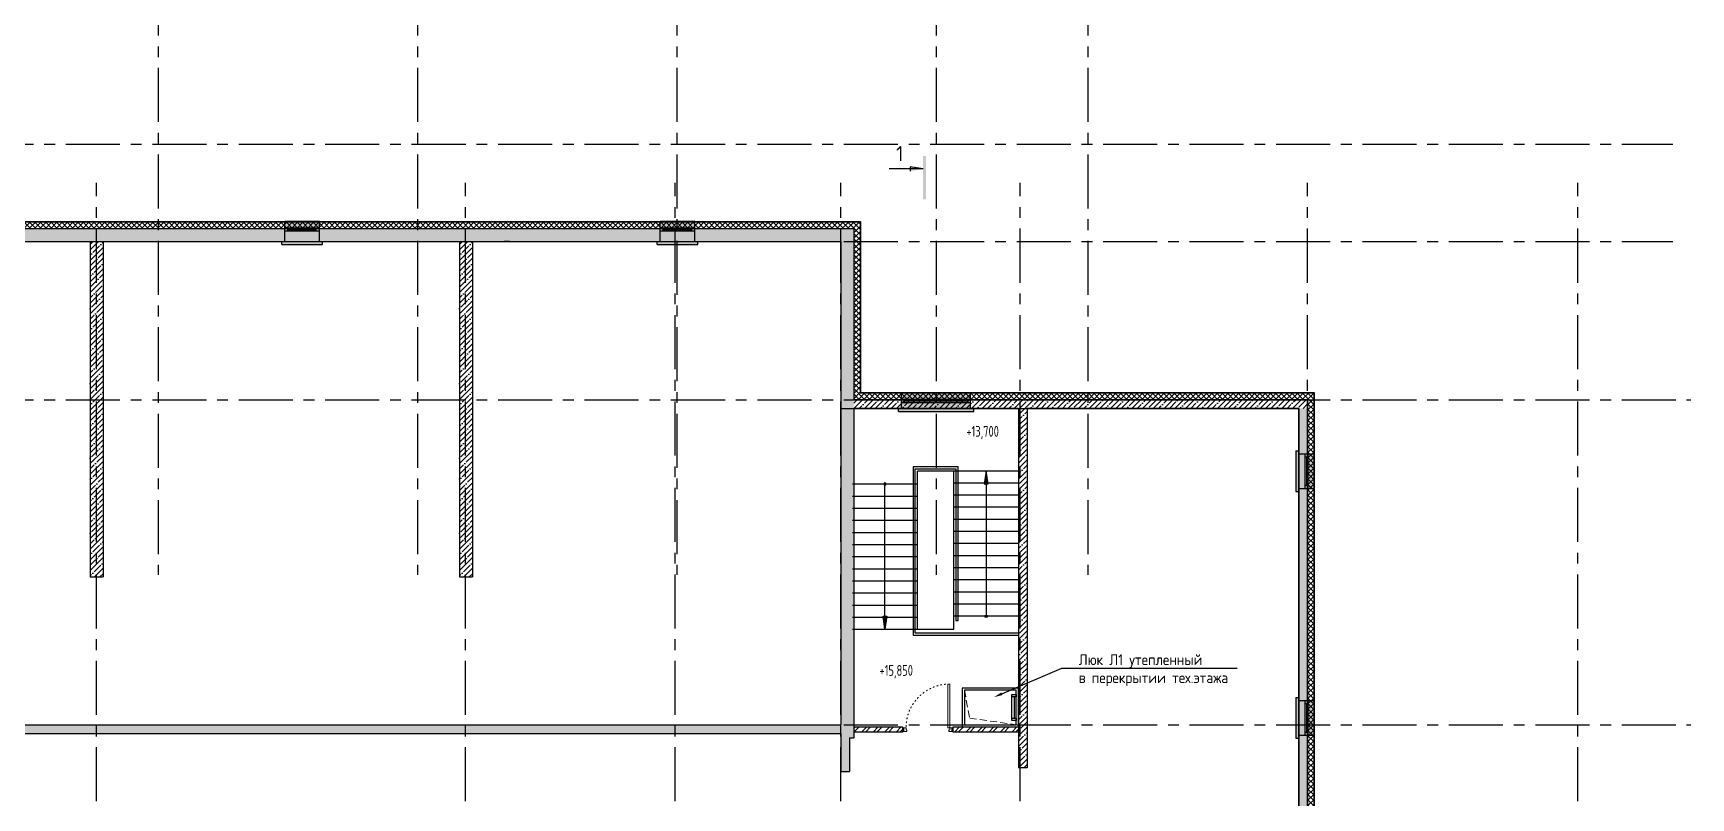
# Model space of a CAD drawing. Header units: millimetres. Extents: x -9318 to 9016603, y 0 to 838141.
# Drawn here: x 96511 to 134866, y 649882 to 667575 of the extents above; entities that cross this region are included whole.
import ezdxf
from ezdxf import colors
from ezdxf.entities.mleader import LeaderData, LeaderLine
from ezdxf.math import Vec2, Vec3

# ---------------------------------------------------------------- set-up
doc = ezdxf.new("R2010")
doc.units = ezdxf.units.MM
for name, pattern in [('ACAD_ISO03W100', [30, 12, -18]), ('CENTER', [2, 1.25, -0.25, 0.25, -0.25]), ('DASHED', [19.05, 12.7, -6.35]), ('HIDDEN2', [4.7625, 3.175, -1.5875])]:
    doc.linetypes.add(name, pattern=pattern)
doc.layers.add('АР_Двери', color=5, linetype='Continuous', lineweight=18)
doc.layers.add('АР_Разрезы', color=175, linetype='Continuous', lineweight=9)
doc.styles.add('ISOCPEUR', font='isocpeur.ttf', dxfattribs={"width": 0.7})
doc.styles.add('ISOCPEUR_2', font='isocpeur.ttf', dxfattribs={"width": 0.9, "height": 300})
doc.styles.add('METRO-STYLE', font='isocpeur.ttf', dxfattribs={"width": 0.9, "oblique": 15})
pattern_1 = [(45, (-887755.71, 741612.85), (-123.743687, 123.743687), []), (45, (-887631.97, 741612.85), (-123.743687, 123.743687), [218.75, -43.75, 0, -43.75])]

# ---------------------------------------------------------------- blocks, each defined once
blk = doc.blocks.new('*U426')
h = blk.add_hatch(color=8)
h.dxf.hatch_style = 1
h.paths.add_polyline_path([(-870, -210), (70, -210), (70, -140), (0, -140), (0, 220), (-800, 220), (-800, -140), (-870, -140)])
at = {"color": 8, "lineweight": 30}
for p, q in [((-800, -140), (-800, 220)), ((0, -140), (0, 220))]:
    blk.add_line(p, q, dxfattribs=at)
at = {"color": 8}
for p, q in [((0, 220), (-800, 220)), ((-800, 70), (0, 70)), ((-800, 0), (0, 0)), ((-730, 0), (-730, 70)), ((-730, 35), (-70, 35)), ((-70, 0), (-70, 70)), ((-870, -210), (-870, -140)), ((-870, -140), (-800, -140)), ((-870, -210), (70, -210)), ((0, -140), (70, -140)), ((70, -210), (70, -140))]:
    blk.add_line(p, q, dxfattribs=at)
blk = doc.blocks.new('*U427')
h = blk.add_hatch(color=8)
h.dxf.hatch_style = 1
h.paths.add_polyline_path([(-870, -210), (70, -210), (70, -140), (0, -140), (0, 220), (-800, 220), (-800, -140), (-870, -140)])
at = {"color": 8, "lineweight": 30}
for p, q in [((-800, -140), (-800, 220)), ((0, -140), (0, 220))]:
    blk.add_line(p, q, dxfattribs=at)
at = {"color": 8}
for p, q in [((0, 220), (-800, 220)), ((-800, 70), (0, 70)), ((-800, 0), (0, 0)), ((-730, 0), (-730, 70)), ((-730, 35), (-70, 35)), ((-70, 0), (-70, 70)), ((-870, -210), (-870, -140)), ((-870, -140), (-800, -140)), ((-870, -210), (70, -210)), ((0, -140), (70, -140)), ((70, -210), (70, -140))]:
    blk.add_line(p, q, dxfattribs=at)
blk = doc.blocks.new('*U428')
h = blk.add_hatch(color=8)
h.dxf.hatch_style = 1
h.paths.add_polyline_path([(-1670, -210), (70, -210), (70, -140), (0, -140), (0, 220), (-1600, 220), (-1600, -140), (-1670, -140)])
at = {"color": 8, "lineweight": 30}
for p, q in [((-1600, -140), (-1600, 220)), ((0, -140), (0, 220))]:
    blk.add_line(p, q, dxfattribs=at)
at = {"color": 8}
for p, q in [((0, 220), (-1600, 220)), ((-1600, 70), (0, 70)), ((-1600, 0), (0, 0)), ((-1530, 0), (-1530, 70)), ((-1530, 35), (-70, 35)), ((-70, 0), (-70, 70)), ((-1670, -210), (-1670, -140)), ((-1670, -140), (-1600, -140)), ((-1670, -210), (70, -210)), ((0, -140), (70, -140)), ((70, -210), (70, -140))]:
    blk.add_line(p, q, dxfattribs=at)
blk = doc.blocks.new('*U429')
h = blk.add_hatch(color=8)
h.dxf.hatch_style = 1
h.paths.add_polyline_path([(-870, -310), (70, -310), (70, -240), (0, -240), (0, 220), (-800, 220), (-800, -240), (-870, -240)])
at = {"color": 8, "lineweight": 30}
for p, q in [((-800, -240), (-800, 220)), ((0, -240), (0, 220))]:
    blk.add_line(p, q, dxfattribs=at)
at = {"color": 8}
for p, q in [((0, 220), (-800, 220)), ((-800, 70), (0, 70)), ((-800, 0), (0, 0)), ((-730, 0), (-730, 70)), ((-730, 35), (-70, 35)), ((-70, 0), (-70, 70)), ((-870, -310), (-870, -240)), ((-870, -240), (-800, -240)), ((-870, -310), (70, -310)), ((0, -240), (70, -240)), ((70, -310), (70, -240))]:
    blk.add_line(p, q, dxfattribs=at)
blk = doc.blocks.new('*U441')
h = blk.add_hatch(color=8)
h.dxf.hatch_style = 1
h.paths.add_polyline_path([(-870, -310), (70, -310), (70, -240), (0, -240), (0, 220), (-800, 220), (-800, -240), (-870, -240)])
at = {"color": 8, "lineweight": 30}
for p, q in [((-800, -240), (-800, 220)), ((0, -240), (0, 220))]:
    blk.add_line(p, q, dxfattribs=at)
at = {"color": 8}
for p, q in [((0, 220), (-800, 220)), ((-800, 70), (0, 70)), ((-800, 0), (0, 0)), ((-730, 0), (-730, 70)), ((-730, 35), (-70, 35)), ((-70, 0), (-70, 70)), ((-870, -310), (-870, -240)), ((-870, -240), (-800, -240)), ((-870, -310), (70, -310)), ((0, -240), (70, -240)), ((70, -310), (70, -240))]:
    blk.add_line(p, q, dxfattribs=at)
blk = doc.blocks.new('*U421')
h = blk.add_hatch(color=8)
h.dxf.hatch_style = 1
edge = h.paths.add_edge_path()
edge.add_arc((0, 0), 27.6, 359.64, 719.64)
h = blk.add_hatch(color=8)
h.dxf.hatch_style = 1
h.paths.add_polyline_path([(3060, -44), (3060, 44), (3360, 0)])
at = {"color": 8}
blk.add_line((3360, 0), (0, 0), dxfattribs=at)
blk.add_lwpolyline([(3060, 44), (3060, -44), (3360, 0), (3060, 44)], dxfattribs=at)
blk.add_circle((0, 0), 27.6, dxfattribs=at)
blk = doc.blocks.new('*U410')
h = blk.add_hatch(color=8)
h.dxf.hatch_style = 1
edge = h.paths.add_edge_path()
edge.add_arc((0, 0), 27.6, 359.64, 719.64)
h = blk.add_hatch(color=8)
h.dxf.hatch_style = 1
h.paths.add_polyline_path([(3060, -44), (3060, 44), (3360, 0)])
at = {"color": 8}
blk.add_line((3360, 0), (0, 0), dxfattribs=at)
blk.add_lwpolyline([(3060, 44), (3060, -44), (3360, 0), (3060, 44)], dxfattribs=at)
blk.add_circle((0, 0), 27.6, dxfattribs=at)
blk = doc.blocks.new('_DotSmall')
at = {"color": 8, "linetype": 'ByBlock', "const_width": 0.5}
blk.add_lwpolyline([(-0.0625, 0, 1), (0.0625, 0, 1)], format="xyb", close=True, dxfattribs=at)
blk = doc.blocks.new('A$C310e33d9')
at = {"layer": 'АР_Двери', "color": 8}
blk.add_lwpolyline([(658, -768), (658, 243), (613, 243), (613, -768)], close=True, dxfattribs=at)
for points in [[(-433, -858), (-433, -768), (-404, -768), (-404, -858), (-435, -858)], [(-404, -768), (-404, -858), (-336, -858), (-336, -813), (-353, -813), (-353, -768), (-404, -768)], [(709, -768), (709, -858), (641, -858), (641, -813), (658, -813), (658, -768), (709, -768)], [(738, -858), (738, -768), (709, -768), (709, -858), (740, -858)]]:
    blk.add_lwpolyline(points, dxfattribs=at)
at = {"layer": 'АР_Двери', "color": 8, "linetype": 'ACAD_ISO03W100', "ltscale": 3}
blk.add_arc((658, -768), 1011, 90, 180, dxfattribs=at)
blk = doc.blocks.new('A$C60573c2e')
at = {"layer": 'АР_Разрезы', "ltscale": 100}
h = blk.add_hatch(color=8, dxfattribs=at)
h.dxf.hatch_style = 1
h.paths.add_polyline_path([(59699, -43275), (59769, -43275), (59769, -42275), (59699, -42275)])
h.paths.add_polyline_path([(59398, -42625), (59699, -42575), (59398, -42575)])
h.paths.add_polyline_path([(59398, -42575), (59699, -42575), (59398, -42525)])
at = {"layer": 'АР_Разрезы', "color": 8, "lineweight": 25, "ltscale": 100}
for p, q in [((59699, -42575), (59398, -42525)), ((59398, -42525), (59398, -42625))]:
    blk.add_line(p, q, dxfattribs=at)
blk.add_lwpolyline([(59699, -42575), (58915, -42575)], dxfattribs=at)
at = {"layer": 'АР_Разрезы', "color": 8, "lineweight": 25, "ltscale": 100, "insert": (59249, -42045), "char_height": 350, "width": 583.33, "attachment_point": 3, "style": 'METRO-STYLE'}
blk.add_mtext('{\\Q0;\\W1;1}', dxfattribs=at)

msp = doc.modelspace()

# ---------------------------------------------------------------- hatches: boundary and pattern name
at = {"ltscale": 100}
h = msp.add_hatch(dxfattribs=at)
h.set_pattern_fill('ANSI37', color=256, scale=700)
h.set_pattern_definition([(45, (-881264.54, 680766.49), (-61.871843, 61.871843), []), (135, (-881264.54, 680766.49), (-61.871843, -61.871843), [])])
edge = h.paths.add_edge_path()
edge.add_line((102822.35, 642652.96), (102972.82, 642652.96))
edge.add_arc((98182.8, 642950), 4799.23, 356.451462, 359.438356)
edge.add_line((102981.79, 642902.96), (111217.1, 642902.96))
edge.add_line((111217.1, 642902.96), (111217.1, 637712.96))
edge.add_line((111217.1, 637712.96), (119097.1, 637712.96))
edge.add_line((119097.1, 637712.96), (119097.1, 631362.96))
edge.add_line((119097.1, 631362.96), (132497.08, 631362.96))
edge.add_line((132497.08, 631362.96), (132497.11, 641372.96))
edge.add_line((132497.11, 641372.96), (126147.1, 641372.96))
edge.add_line((126147.1, 641372.96), (126147.1, 659242.96))
edge.add_line((126147.1, 659242.96), (115647.1, 659242.96))
edge.add_line((115647.1, 659242.96), (115647.1, 663207.96))
edge.add_line((115647.1, 663207.96), (80547.1, 663207.96))
edge.add_line((80547.1, 663207.96), (80547.1, 659242.96))
edge.add_line((80547.1, 659242.96), (75721.91, 659242.96))
edge.add_line((75721.91, 659242.96), (75721.91, 659092.96))
edge.add_line((75721.91, 659092.96), (80697.1, 659092.96))
edge.add_line((80697.1, 659092.96), (80697.1, 663057.96))
edge.add_line((80697.1, 663057.96), (115497.1, 663057.96))
edge.add_line((115497.1, 663057.96), (115497.1, 659092.96))
edge.add_line((115497.1, 659092.96), (125997.1, 659092.96))
edge.add_line((125997.1, 659092.96), (125997.1, 641222.96))
edge.add_line((125997.1, 641222.96), (132347.11, 641222.96))
edge.add_line((132347.11, 641222.96), (132347.08, 631512.96))
edge.add_line((132347.08, 631512.96), (119247.1, 631512.96))
edge.add_line((119247.1, 631512.96), (119247.1, 637862.96))
edge.add_line((119247.1, 637862.96), (111367.1, 637862.96))
edge.add_line((111367.1, 637862.96), (111367.1, 643052.96))
edge.add_line((111367.1, 643052.96), (102831.79, 643052.96))
edge.add_arc((98019.62, 642966.45), 4812.95, -3.734574, 1.029927, ccw=False)
h = msp.add_hatch(dxfattribs=at)
h.set_pattern_fill('ANSI35', color=256, scale=700)
h.set_pattern_definition(pattern_1)
h.paths.add_polyline_path([(81827.1, 651372.96), (81827.1, 651572.96), (80997.1, 651572.96), (80997.1, 662757.96), (115197.1, 662757.96), (115197.1, 663057.96), (80697.1, 663057.96), (80697.1, 659092.96), (80697.1, 658892.96), (80697.1, 651572.96), (80797.1, 651572.96), (80797.1, 650482.96), (80997.1, 650482.96), (80997.1, 651372.96)])
h.paths.add_polyline_path([(83827.1, 651572.96), (83827.1, 651372.96), (84752.1, 651372.96), (84752.1, 650272.96), (84952.1, 650272.96), (84952.1, 651372.96), (104242.1, 651372.96), (104242.1, 651572.96)])
h = msp.add_hatch(dxfattribs=at)
h.set_pattern_fill('ANSI35', color=256, scale=700)
h.set_pattern_definition(pattern_1)
h.paths.add_polyline_path([(115497.1, 663057.96), (115197.1, 663057.96), (115197.1, 662757.96), (115197.1, 651572.96), (104242.1, 651572.96), (104242.1, 651372.96), (111367.1, 651372.96), (111567.1, 651372.96), (115197.1, 651372.96), (115197.1, 650490.44), (115397.1, 650490.44), (115397.1, 651272.96), (115497.1, 651272.96), (115497.1, 658892.96), (115497.1, 658893.25), (115497.1, 659093.25), (115497.1, 659092.96)])
h = msp.add_hatch(dxfattribs=at)
h.set_pattern_fill('ANSI35', color=256, scale=700)
h.set_pattern_definition([(45, (-876375.71, 753547.5), (-123.743687, 123.743687), []), (45, (-876251.97, 753547.5), (-123.743687, 123.743687), [218.75, -43.75, 0, -43.75])])
h.paths.add_polyline_path([(98127.06, 662757.96), (97827.13, 662757.95), (97827.13, 654997.6), (98127.06, 654997.61)])
h = msp.add_hatch(dxfattribs=at)
h.set_pattern_fill('ANSI35', color=256, scale=700)
h.set_pattern_definition([(45, (-867830.71, 753547.5), (-123.743687, 123.743687), []), (45, (-867706.97, 753547.5), (-123.743687, 123.743687), [218.75, -43.75, 0, -43.75])])
h.paths.add_polyline_path([(106672.1, 662757.96), (106372.1, 662757.96), (106372.1, 654997.6), (106672.1, 654997.6)])
h = msp.add_hatch(dxfattribs=at)
h.set_pattern_fill('ANSI35', color=256, scale=700)
h.set_pattern_definition(pattern_1)
h.paths.add_polyline_path([(125997.1, 659092.96), (115497.05, 659092.96), (115497.14, 658892.96), (119307.1, 658892.96), (119307.15, 650572.51), (119507.15, 650572.51), (119507.1, 658892.96), (125797.1, 658892.96), (125997.1, 658892.96)])
h = msp.add_hatch(dxfattribs=at)
h.set_pattern_fill('ANSI35', color=256, scale=700)
h.set_pattern_definition(pattern_1)
h.paths.add_polyline_path([(132347.1, 641222.96), (125997.1, 641222.96), (125997.1, 658893.31), (125797.1, 658892.6), (125797.1, 641222.96), (125697.1, 641222.96), (125697.1, 639894.67), (125997.1, 639894.67), (125997.1, 641022.96), (132147.1, 641022.96), (132347.1, 641022.96)])
h = msp.add_hatch(dxfattribs=at)
h.set_pattern_fill('ANSI32', color=256, scale=500)
h.set_pattern_definition([(45, (-887127.05, 741341.8), (-132.58252, 132.58252), []), (45, (-887038.66, 741341.8), (-132.58252, 132.58252), [])])
h.paths.add_polyline_path([(116627.1, 651523.03), (116588.2, 651523.03), (115497.1, 651523.03), (115497.1, 651403.03), (116627.1, 651403.03)])
h = msp.add_hatch(dxfattribs=at)
h.set_pattern_fill('ANSI32', color=256, scale=500)
h.set_pattern_definition([(45, (-887102.05, 741341.8), (-132.58252, 132.58252), []), (45, (-887013.66, 741341.8), (-132.58252, 132.58252), [])])
h.paths.add_polyline_path([(119307.1, 651523.03), (117797.1, 651523.03), (117797.1, 651403.03), (119307.1, 651403.03)])

# ---------------------------------------------------------------- linework, layer by layer
at = {"linetype": 'CENTER', "ltscale": 1000}
for p, q in [((99402.03, 710770.43), (99402.03, 655038.08)), ((105402.03, 710770.43), (105402.03, 655038.08)), ((111402.03, 710770.43), (111402.03, 655038.08)), ((117402.03, 710770.43), (117402.03, 655038.08)), ((120912.03, 710770.43), (120912.03, 655038.08)), ((51268.34, 665007.96), (134446.74, 665007.96)), ((97977.1, 629801.69), (97977.1, 664109.16)), ((106517.1, 629801.69), (106517.1, 664109.16)), ((111367.1, 629801.69), (111367.1, 664109.16)), ((115197.1, 629801.69), (115197.1, 664109.16)), ((119347.1, 629801.69), (119347.1, 664109.16)), ((125997.1, 629801.69), (125997.1, 664109.16)), ((132247.1, 629801.69), (132247.1, 664109.16)), ((51268.34, 662757.96), (134446.74, 662757.96)), ((51268.34, 659092.96), (134865.51, 659092.96)), ((51268.34, 651572.96), (134865.51, 651572.96))]:
    msp.add_line(p, q, dxfattribs=at)
at = {"ltscale": 100}
for p, q in [((80537.1, 663217.96), (115657.1, 663217.96)), ((80547.1, 663207.96), (115647.1, 663207.96)), ((115647.1, 663207.96), (115647.1, 659242.96)), ((115657.1, 663217.96), (115657.1, 659252.96)), ((80697.1, 663057.96), (115497.1, 663057.96)), ((115497.1, 663057.96), (115497.1, 659092.96)), ((80997.1, 662757.96), (115197.1, 662757.96)), ((97827.1, 662757.96), (97827.1, 654997.6)), ((98127.1, 662757.96), (98127.02, 654997.6)), ((106372.1, 662757.96), (106372.1, 654997.6)), ((106672.1, 662757.96), (106672.1, 654997.6)), ((115197.1, 662757.96), (115197.1, 651572.96)), ((125997.1, 659092.96), (115497.1, 659092.96)), ((126147.1, 659242.96), (115647.1, 659242.96)), ((126157.1, 659252.96), (115657.1, 659252.96)), ((125997.1, 641222.96), (125997.1, 659092.96)), ((126147.1, 641372.96), (126147.1, 659242.96)), ((126157.1, 641382.96), (126157.1, 659252.96)), ((115497.1, 658892.96), (115497.1, 651272.96)), ((119307.1, 658892.96), (115497.1, 658892.96)), ((119307.1, 658892.96), (119307.1, 650572.51)), ((125797.1, 658892.96), (119507.1, 658892.96)), ((119507.1, 658892.96), (119507.1, 650572.53)), ((125797.1, 641222.96), (125797.1, 658892.96)), ((119307.1, 657443.84), (116969.53, 657443.88)), ((117909.72, 653983.77), (117909.72, 657543.84)), ((115467.09, 657143.83), (116969.46, 657143.83)), ((119312.1, 657163.84), (117809.72, 657163.84)), ((115467.09, 656863.83), (116969.46, 656863.83)), ((119312.1, 656883.84), (117809.72, 656883.84)), ((115467.05, 656303.8), (116969.46, 656303.83)), ((115467.09, 656583.83), (116969.46, 656583.83)), ((119312.1, 656603.84), (117809.72, 656603.84)), ((119312.1, 656323.84), (117809.72, 656323.84)), ((115467.09, 656023.83), (116969.55, 656023.83)), ((119312.1, 656043.84), (117809.72, 656043.84)), ((115467.09, 655743.83), (116969.56, 655743.83)), ((119307.1, 655763.84), (117809.72, 655763.84)), ((115467.09, 655463.83), (116969.56, 655463.83)), ((115467.09, 655183.83), (116969.57, 655183.83)), ((119307.1, 655483.84), (117809.72, 655483.84)), ((119312.1, 655203.84), (117809.75, 655203.84)), ((97827.1, 654997.6), (98127.1, 654997.6)), ((106372.1, 654997.6), (106672.1, 654997.6)), ((115467.09, 654903.83), (116969.46, 654903.83)), ((119312.1, 654923.84), (117809.74, 654923.84)), ((115467.09, 654623.83), (116969.46, 654623.83)), ((115467.09, 654343.83), (116969.46, 654343.83)), ((119312.1, 654363.84), (117809.72, 654363.84)), ((119312.1, 654643.84), (117809.74, 654643.84)), ((115467.11, 654063.79), (116969.58, 654063.81)), ((119312.1, 654083.84), (117809.72, 654083.84)), ((117859.72, 653983.78), (117909.72, 653983.78)), ((115467.09, 653783.79), (116969.47, 653783.79)), ((116869.46, 653648.77), (119307.1, 653648.77)), ((116919.46, 653698.77), (119307.1, 653698.77)), ((116969.47, 653783.79), (117809.84, 653783.8)), ((83827.1, 651572.96), (115197.1, 651572.96)), ((84952.1, 651372.96), (115197.1, 651372.96)), ((115197.1, 651372.96), (115197.1, 650490.44)), ((115397.1, 651272.96), (115497.1, 651272.96)), ((115397.1, 651272.96), (115397.1, 650490.44)), ((119507.1, 650572.51), (119307.1, 650572.51)), ((115197.1, 650490.44), (115397.1, 650490.44))]:
    msp.add_line(p, q, dxfattribs=at)
at = {"ltscale": 75}
msp.add_line((119156.92, 651673.03), (119156.92, 652273.16), dxfattribs=at)
at = {"ltscale": 100}
for points in [[(80697.1, 663057.96), (115497.1, 663057.96), (115497.1, 659092.96), (125997.1, 659092.96), (125997.1, 641222.96)], [(80997.1, 662757.96), (115197.1, 662757.96), (115197.1, 658892.96), (125797.1, 658892.96), (125797.1, 641022.96), (132147.47, 641022.96), (132147.47, 631712.96), (119447.1, 631712.96), (119447.1, 638062.96), (111567.1, 638062.96), (111567.1, 643252.96), (102432.94, 643252.96)], [(117909.72, 657543.84), (116869.46, 657543.84)], [(116869.46, 657543.84), (116869.46, 653648.77)], [(116919.46, 657493.84), (117859.72, 657493.84), (117859.72, 654788.9)], [(116919.46, 653698.77), (116919.46, 657493.84)], [(116969.47, 653783.79), (116969.53, 657443.88)], [(117809.84, 653783.8), (117809.79, 657443.87)], [(117859.72, 654788.9), (117859.72, 653983.77)], [(117125.21, 653648.77), (117125.21, 653648.77)], [(115497.1, 651523.03), (116627.1, 651523.03)], [(116627.1, 651403.03), (115497.1, 651403.03)], [(116627.1, 651523.03), (116627.1, 651403.03)], [(117797.1, 651523.03), (119307.1, 651523.03)], [(117797.1, 651403.03), (117797.1, 651523.03)], [(119307.1, 651403.03), (117797.1, 651403.03)]]:
    msp.add_lwpolyline(points, dxfattribs=at)
at = {"linetype": 'Continuous', "ltscale": 100}
msp.add_lwpolyline([(107410.09, 662761.26), (107530.09, 662761.26)], dxfattribs=at)
at = {"ltscale": 75}
for points in [[(118007.1, 651523.03), (119307.1, 651523.03), (119307.1, 652423.03), (118007.1, 652423.03)], [(118057.1, 651573.03), (119257.1, 651573.03), (119257.1, 652373.03), (118057.1, 652373.03)]]:
    msp.add_lwpolyline(points, close=True, dxfattribs=at)
at = {"linetype": 'DASHED', "lineweight": 15, "ltscale": 200}
msp.add_lwpolyline([(118057.1, 651573.03), (119257.1, 651573.03), (119257.1, 652373.03), (118057.1, 652373.03)], close=True, dxfattribs=at)
at = {"linetype": 'HIDDEN2', "lineweight": 15, "ltscale": 50}
msp.add_lwpolyline([(118057.1, 652373.03), (118180.09, 651726.58), (119257.1, 651573.03)], dxfattribs=at)
at = {"ltscale": 75}
for points in [[(119257.1, 652273.16), (119257.1, 652222.36), (119156.92, 652222.36)], [(119156.92, 652273.16), (119257.1, 652273.16)], [(119156.92, 652273.16), (119257.1, 652273.16)], [(119257.1, 652222.36), (119156.92, 652222.36)], [(119207.72, 652222.36), (119207.72, 651723.83)], [(119156.92, 651723.83), (119257.1, 651723.83), (119257.1, 651673.03), (119156.92, 651673.03)]]:
    msp.add_lwpolyline(points, dxfattribs=at)

# ---------------------------------------------------------------- block references
at = {"ltscale": 100}
msp.add_blockref('A$C60573c2e', (57402.03, 707007.96), dxfattribs=at)
for name, p in [('*U441', (103132.1, 662997.96)), ('*U429', (111817.1, 662997.96)), ('*U428', (118202.1, 659032.96))]:
    msp.add_blockref(name, p)
at = {"rotation": 270}
for name, p in [('*U427', (125937.1, 657042.96)), ('*U426', (125937.1, 651332.96))]:
    msp.add_blockref(name, p, dxfattribs=at)
at = {"ltscale": 100, "rotation": 90.00000000000001}
msp.add_blockref('*U410', (118560.91, 654083.84), dxfattribs=at)
at = {"ltscale": 100, "xscale": -1, "rotation": 90}
msp.add_blockref('*U421', (116218.27, 657143.83), dxfattribs=at)
at = {"lineweight": 30, "ltscale": 100}
msp.add_blockref('A$C310e33d9', (117059.51, 652271.66), dxfattribs=at)

# ---------------------------------------------------------------- leaders
ml = msp.add_multileader_mtext('Standard')
ml.set_content('+13,700', color=8, style='ISOCPEUR')
ml.set_leader_properties(color=8, linetype='Continuous', lineweight=-1)
ml.set_arrow_properties(name='DOTSMALL')
ml.build(insert=Vec2(0, 0))
ml.multileader.update_dxf_attribs({"has_text_frame": 1, "text_left_attachment_type": 4, "text_right_attachment_type": 4, "dogleg_length": 100, "arrow_head_size": 180})
ctx = ml.context
ctx.base_point, ctx.char_height, ctx.arrow_head_size, ctx.landing_gap_size, ctx.plane_origin = Vec3(118053.07, 658154.33), 250, 180, 50, Vec3(117803.7, 657493.51)
ctx.left_attachment, ctx.right_attachment = 4, 4
notes = []
notes.append((ctx, [(0, (0, 0, 0), (0, 0), (1, 0), 1, [])]))
ctx.mtext.insert, ctx.mtext.width, ctx.mtext.line_spacing_style, ctx.mtext.flow_direction = Vec3(118103.07, 658487.66), 852.697, 2, 5
at = {"lineweight": 5}
ml = msp.add_multileader_mtext('Standard', dxfattribs=at)
ml.set_content('Люк Л1 утепленный \\Pв перекрытии тех.этажа', color=8, style='ISOCPEUR_2')
ml.set_leader_properties(color=8)
ml.build(insert=Vec2(0, 0))
ml.multileader.update_dxf_attribs({"text_left_attachment_type": 6, "text_right_attachment_type": 6, "dogleg_length": 374, "arrow_head_size": 200})
ctx = ml.context
ctx.base_point, ctx.char_height, ctx.arrow_head_size, ctx.landing_gap_size, ctx.plane_origin = Vec3(120683.98, 652878.79, -3.92), 250, 200, 20, Vec3(108787.44, 647790.73, -3.92)
ctx.left_attachment, ctx.right_attachment = 6, 6
notes.append((ctx, [(1, (1, 1, 0), (120309.98, 652878.79, -3.92), (1, 0), 374, [(0, [(118741.26, 652211.27, -3.92)], 0, [])])]))
ctx.mtext.insert, ctx.mtext.width, ctx.mtext.flow_direction = Vec3(120703.98, 653203.79, -3.92), 5515.8585, 5
ml = msp.add_multileader_mtext('Standard')
ml.set_content('+15,850', color=8, style='ISOCPEUR')
ml.set_leader_properties(color=8, linetype='Continuous', lineweight=-1)
ml.set_arrow_properties(name='DOTSMALL')
ml.build(insert=Vec2(0, 0))
ml.multileader.update_dxf_attribs({"has_text_frame": 1, "text_left_attachment_type": 4, "text_right_attachment_type": 4, "dogleg_length": 100, "arrow_head_size": 180})
ctx = ml.context
ctx.base_point, ctx.char_height, ctx.arrow_head_size, ctx.landing_gap_size, ctx.plane_origin = Vec3(116043.29, 652621.27), 250, 180, 50, Vec3(116522.41, 649668.82)
ctx.left_attachment, ctx.right_attachment = 4, 4
notes.append((ctx, [(0, (0, 0, 0), (0, 0), (1, 0), 1, [])]))
ctx.mtext.insert, ctx.mtext.width, ctx.mtext.line_spacing_style, ctx.mtext.flow_direction = Vec3(116093.29, 652954.61), 852.697, 2, 5
for ctx, leaders in notes:
    for number, flags, end, landing, length, lines in leaders:
        leader = LeaderData()
        leader.index, (leader.has_last_leader_line, leader.has_dogleg_vector, leader.attachment_direction) = number, flags
        leader.last_leader_point, leader.dogleg_vector, leader.dogleg_length = Vec3(end), Vec3(landing), length
        for number, points, colour, breaks in lines:
            line = LeaderLine()
            line.index, line.vertices, line.color, line.breaks = number, Vec3.list(points), colors.encode_raw_color(colour), breaks
            leader.lines.append(line)
        ctx.leaders.append(leader)

doc.saveas('drawing.dxf')
